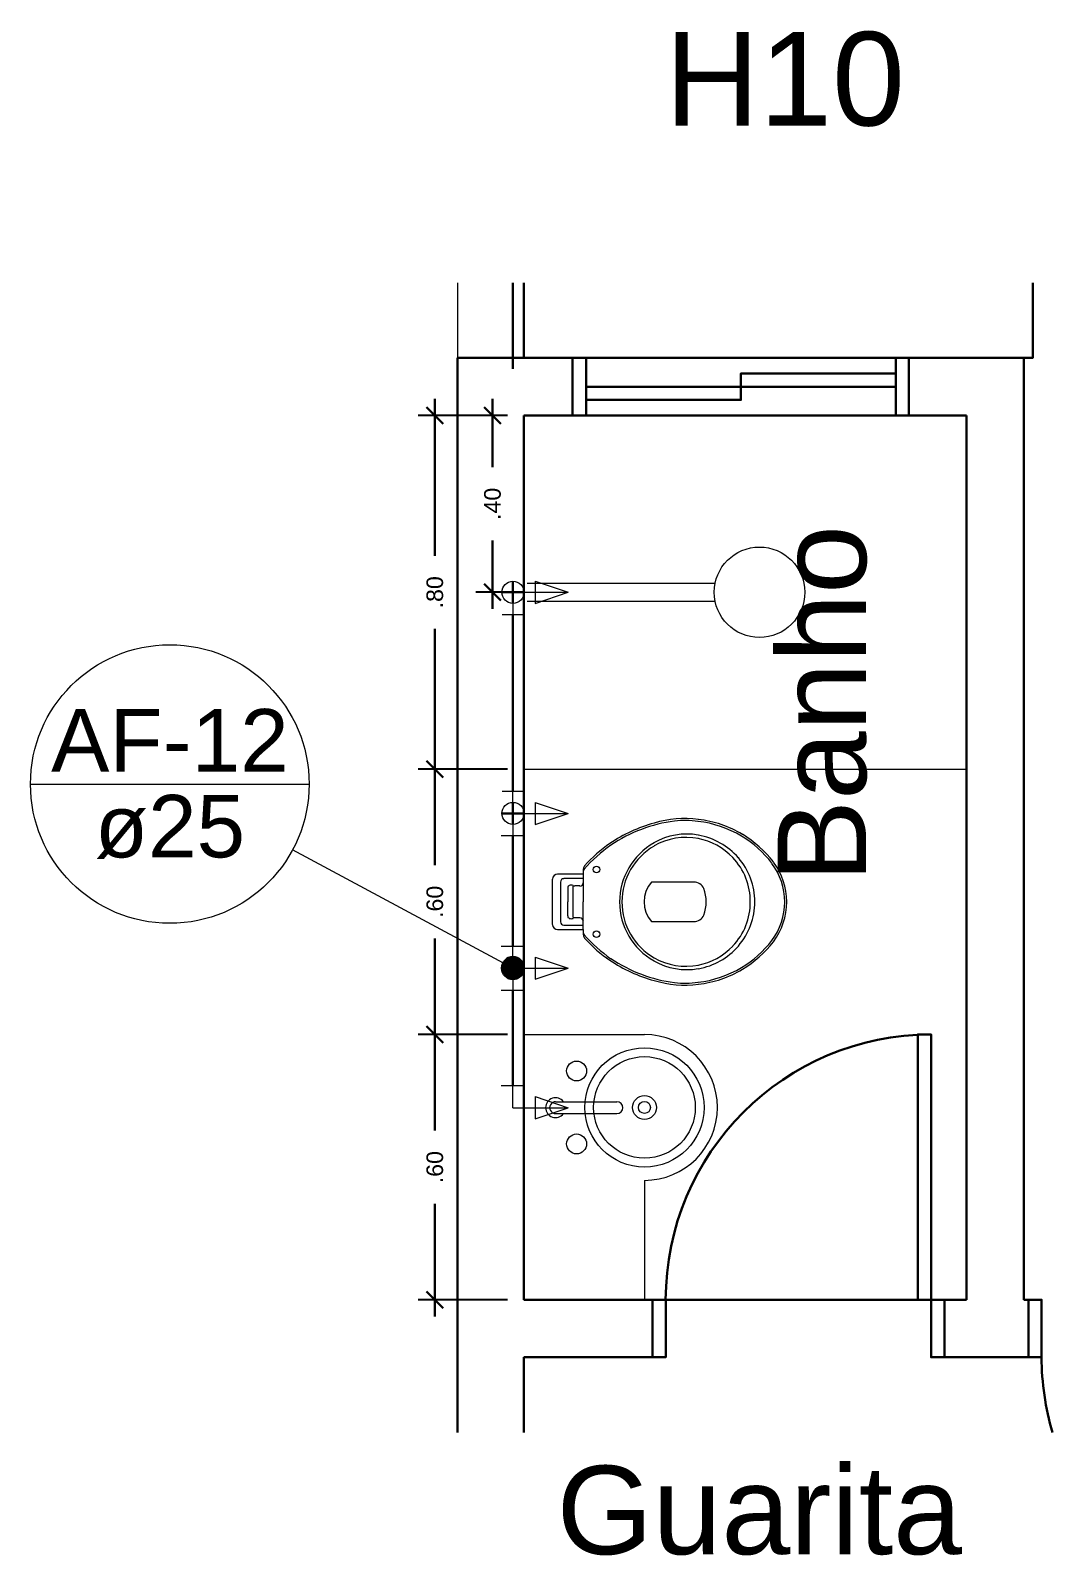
# Model space of a CAD drawing. Header units: inches. Extents: x -21 to 129, y -108 to 34.
# Drawn here: x -21.03 to -18.719, y -45.005 to -41.557 of the extents above; entities that cross this region are included whole.
import ezdxf

# ---------------------------------------------------------------- set-up
doc = ezdxf.new("R2010")
doc.units = ezdxf.units.IN
doc.header["$MEASUREMENT"] = 0
doc.linetypes.add('Dashed', pattern=[0.75, 0.5, -0.25])
for name, color, linetype, lineweight in [('AF-Colunas', 8, 'Continuous', 30), ('AF-Conexões detalhe', 8, 'Continuous', 20), ('AF-Indicação coluna', 5, 'Continuous', 20), ('AF-Textos coluna', 7, 'Continuous', 20), ('AF-Tubos detalhe', 170, 'Continuous', 30), ('DI-Detalhes', 6, 'Dashed', 30), ('xcota', 1, 'Continuous', 30), ('xEIXO', 3, 'Continuous', 30), ('XJANELAS E PORTAS', 4, 'Continuous', 30), ('xMOVEIS', 253, 'Continuous', 20), ('xMURO', 4, 'Continuous', 20), ('XPAREDE', 7, 'Continuous', 30), ('xPISO', 4, 'Continuous', 30), ('xTEXTO', 7, 'Continuous', 20)]:
    doc.layers.add(name, color=color, linetype=linetype, lineweight=lineweight)
doc.styles.add('Arial', font='arial.ttf')
doc.dimstyles.new('cota-25', dxfattribs={"dimtxt": 0.0375, "dimasz": 0.0375, "dimexe": 0.0375, "dimexo": 0.0375, "dimgap": 0.05, "dimtad": 0, "dimzin": 4, "dimdsep": 46, "dimtxsty": 'Arial', "dimblk": 'OBLIQUE', "dimcen": 0.0375, "dimdle": 0.0375, "dimclrd": 256, "dimclrt": 4, "dimadec": 0, "dimazin": 1, "dimtfac": 1, "dimtix": 1, "dimtofl": 0, "dimtmove": 0, "dimatfit": 3, "dimfxl": 0, "dimtolj": 1, "dimtzin": 0, "dimlwd": -1, "dimarcsym": 0})

# ---------------------------------------------------------------- blocks, each defined once
blk = doc.blocks.new('_Oblique')
at = {"color": 0, "linetype": 'ByBlock', "lineweight": -2}
blk.add_line((-0.5, -0.5), (0.5, 0.5), dxfattribs=at)
blk = doc.blocks.new('*D60')
at = {"layer": 'Defpoints', "color": 0, "transparency": 16777216}
for p in [(-19.9145, -42.4271), (-19.9855, -42.8271), (-19.9145, -42.8271)]:
    blk.add_point(p, dxfattribs=at)
at = {"layer": 'xcota', "transparency": 16777216}
for p, q in [((-19.9855, -42.3896), (-19.9855, -42.5443)), ((-19.9855, -42.8646), (-19.9855, -42.7099))]:
    blk.add_line(p, q, dxfattribs=at)
at = {"layer": 'xcota', "color": 0, "lineweight": -2, "transparency": 16777216}
for p, q in [((-19.952, -42.4271), (-20.023, -42.4271)), ((-19.952, -42.8271), (-20.023, -42.8271))]:
    blk.add_line(p, q, dxfattribs=at)
at = {"layer": 'xcota', "transparency": 16777216, "xscale": 0.0375, "yscale": 0.0375, "zscale": 0.0375}
for p, rotation in [((-19.9855, -42.4271), 90), ((-19.9855, -42.8271), 270)]:
    blk.add_blockref('_Oblique', p, dxfattribs=dict(at, rotation=rotation))
at = {"layer": 'xcota', "color": 4, "transparency": 16777216, "insert": (-19.9855, -42.6271), "char_height": 0.0375, "attachment_point": 5, "rotation": 90, "style": 'Arial'}
blk.add_mtext('\\A1;.40', dxfattribs=at)
blk = doc.blocks.new('*D61')
at = {"layer": 'Defpoints', "color": 0, "transparency": 16777216}
for p in [(-19.9145, -42.4271), (-20.1159, -43.2271), (-19.9145, -43.2271)]:
    blk.add_point(p, dxfattribs=at)
at = {"layer": 'xcota', "transparency": 16777216}
for p, q in [((-20.1159, -42.3896), (-20.1159, -42.7443)), ((-20.1159, -43.2646), (-20.1159, -42.9099))]:
    blk.add_line(p, q, dxfattribs=at)
at = {"layer": 'xcota', "color": 0, "lineweight": -2, "transparency": 16777216}
for p, q in [((-19.952, -42.4271), (-20.1534, -42.4271)), ((-19.952, -43.2271), (-20.1534, -43.2271))]:
    blk.add_line(p, q, dxfattribs=at)
at = {"layer": 'xcota', "transparency": 16777216, "xscale": 0.0375, "yscale": 0.0375, "zscale": 0.0375}
for p, rotation in [((-20.1159, -42.4271), 90), ((-20.1159, -43.2271), 270)]:
    blk.add_blockref('_Oblique', p, dxfattribs=dict(at, rotation=rotation))
at = {"layer": 'xcota', "color": 4, "transparency": 16777216, "insert": (-20.1159, -42.8271), "char_height": 0.0375, "attachment_point": 5, "rotation": 90, "style": 'Arial'}
blk.add_mtext('\\A1;.80', dxfattribs=at)
blk = doc.blocks.new('*D62')
at = {"layer": 'Defpoints', "color": 0, "transparency": 16777216}
for p in [(-20.1159, -43.8271), (-19.9145, -43.8271), (-19.9145, -44.4271)]:
    blk.add_point(p, dxfattribs=at)
at = {"layer": 'xcota', "transparency": 16777216}
for p, q in [((-20.1159, -43.7896), (-20.1159, -44.0443)), ((-20.1159, -44.4646), (-20.1159, -44.2099))]:
    blk.add_line(p, q, dxfattribs=at)
at = {"layer": 'xcota', "color": 0, "lineweight": -2, "transparency": 16777216}
for p, q in [((-19.952, -43.8271), (-20.1534, -43.8271)), ((-19.952, -44.4271), (-20.1534, -44.4271))]:
    blk.add_line(p, q, dxfattribs=at)
at = {"layer": 'xcota', "transparency": 16777216, "xscale": 0.0375, "yscale": 0.0375, "zscale": 0.0375}
for p, rotation in [((-20.1159, -43.8271), 90), ((-20.1159, -44.4271), 270)]:
    blk.add_blockref('_Oblique', p, dxfattribs=dict(at, rotation=rotation))
at = {"layer": 'xcota', "color": 4, "transparency": 16777216, "insert": (-20.1159, -44.1271), "char_height": 0.0375, "attachment_point": 5, "rotation": 90, "style": 'Arial'}
blk.add_mtext('\\A1;.60', dxfattribs=at)
blk = doc.blocks.new('*D63')
at = {"layer": 'Defpoints', "color": 0, "transparency": 16777216}
for p in [(-20.1159, -43.2271), (-19.9145, -43.2271), (-19.9145, -43.8271)]:
    blk.add_point(p, dxfattribs=at)
at = {"layer": 'xcota', "transparency": 16777216}
for p, q in [((-20.1159, -43.1896), (-20.1159, -43.4443)), ((-20.1159, -43.8646), (-20.1159, -43.6099))]:
    blk.add_line(p, q, dxfattribs=at)
at = {"layer": 'xcota', "color": 0, "lineweight": -2, "transparency": 16777216}
for p, q in [((-19.952, -43.2271), (-20.1534, -43.2271)), ((-19.952, -43.8271), (-20.1534, -43.8271))]:
    blk.add_line(p, q, dxfattribs=at)
at = {"layer": 'xcota', "transparency": 16777216, "xscale": 0.0375, "yscale": 0.0375, "zscale": 0.0375}
for p, rotation in [((-20.1159, -43.2271), 90), ((-20.1159, -43.8271), 270)]:
    blk.add_blockref('_Oblique', p, dxfattribs=dict(at, rotation=rotation))
at = {"layer": 'xcota', "color": 4, "transparency": 16777216, "insert": (-20.1159, -43.5271), "char_height": 0.0375, "attachment_point": 5, "rotation": 90, "style": 'Arial'}
blk.add_mtext('\\A1;.60', dxfattribs=at)

msp = doc.modelspace()

# ---------------------------------------------------------------- linework, layer by layer
at = {"layer": 'AF-Colunas', "linetype": 'Continuous', "const_width": 0.025}
msp.add_lwpolyline([(-19.927, -43.6771, 1), (-19.952, -43.6771, 1)], format="xyb", close=True, dxfattribs=at)
at = {"layer": 'AF-Colunas', "linetype": 'Continuous'}
msp.add_circle((-19.9395, -43.6771), 0.025, dxfattribs=at)
at = {"layer": 'AF-Conexões detalhe', "linetype": 'Continuous'}
for p, q in [((-19.9395, -42.8271), (-19.9395, -42.8771)), ((-19.9395, -42.8271), (-19.8145, -42.8271)), ((-19.8895, -42.8021), (-19.8895, -42.8521)), ((-19.8895, -42.8021), (-19.8145, -42.8271)), ((-19.8895, -42.8521), (-19.8145, -42.8271)), ((-19.9639, -42.8771), (-19.9139, -42.8771)), ((-19.9639, -43.2771), (-19.9139, -43.2771)), ((-19.9395, -43.3271), (-19.9395, -43.2771)), ((-19.8895, -43.3021), (-19.8895, -43.3521)), ((-19.8895, -43.3021), (-19.8145, -43.3271)), ((-19.9395, -43.3271), (-19.9395, -43.3771)), ((-19.9395, -43.3271), (-19.8145, -43.3271)), ((-19.8895, -43.3521), (-19.8145, -43.3271)), ((-19.9657, -43.3771), (-19.9157, -43.3771)), ((-19.9657, -43.6271), (-19.9157, -43.6271)), ((-19.9395, -43.6771), (-19.9395, -43.6271)), ((-19.8895, -43.6521), (-19.8895, -43.7021)), ((-19.8895, -43.6521), (-19.8145, -43.6771)), ((-19.9395, -43.6771), (-19.9395, -43.7271)), ((-19.9395, -43.6771), (-19.8145, -43.6771)), ((-19.8895, -43.7021), (-19.8145, -43.6771)), ((-19.9658, -43.7271), (-19.9158, -43.7271)), ((-19.9658, -43.9426), (-19.9158, -43.9426)), ((-19.9395, -43.9926), (-19.9395, -43.9426)), ((-19.8895, -43.9676), (-19.8895, -44.0176)), ((-19.8895, -43.9676), (-19.8145, -43.9926)), ((-19.9395, -43.9926), (-19.8145, -43.9926)), ((-19.8895, -44.0176), (-19.8145, -43.9926))]:
    msp.add_line(p, q, dxfattribs=at)
for centre in [(-19.9395, -42.8271), (-19.9395, -42.8271), (-19.9395, -42.8271), (-19.9395, -43.3271), (-19.9395, -43.3271), (-19.9395, -43.6771), (-19.9395, -43.6771), (-19.9395, -43.6771)]:
    msp.add_circle(centre, 0.025, dxfattribs=at)
at = {"layer": 'AF-Indicação coluna'}
for p, q in [((-21.0302, -43.2607), (-20.4002, -43.2607)), ((-19.9395, -43.6771), (-20.4376, -43.4097))]:
    msp.add_line(p, q, dxfattribs=at)
msp.add_circle((-20.7152, -43.2607), 0.315, dxfattribs=at)
at = {"layer": 'AF-Tubos detalhe'}
for p, q in [((-19.9395, -43.2771), (-19.9395, -42.8771)), ((-19.9395, -43.6271), (-19.9395, -43.3771)), ((-19.9395, -43.7271), (-19.9395, -43.9426))]:
    msp.add_line(p, q, dxfattribs=at)
at = {"layer": 'xEIXO'}
for p, q in [((-19.9645, -42.8271), (-19.9145, -42.8271)), ((-19.9395, -42.8521), (-19.9395, -42.8021)), ((-19.9395, -43.3521), (-19.9395, -43.3021)), ((-19.9645, -43.3271), (-19.9145, -43.3271)), ((-19.9395, -43.7021), (-19.9395, -43.6521)), ((-19.9645, -43.6771), (-19.9145, -43.6771))]:
    msp.add_line(p, q, dxfattribs=at)
at = {"layer": 'XJANELAS E PORTAS'}
for p, q in [((-19.074, -42.2971), (-19.774, -42.2971)), ((-19.074, -42.4271), (-19.774, -42.4271))]:
    msp.add_line(p, q, dxfattribs=at)
for points in [[(-19.8045, -42.2971), (-19.774, -42.2971), (-19.774, -42.4271), (-19.8045, -42.4271)], [(-19.044, -42.4271), (-19.074, -42.4271), (-19.074, -42.2971), (-19.044, -42.2971)], [(-19.624, -44.4271), (-19.594, -44.4271), (-19.594, -44.5571), (-19.624, -44.5571)], [(-18.964, -44.5571), (-18.994, -44.5571), (-18.994, -44.4271), (-18.964, -44.4271)], [(-18.774, -44.5571), (-18.744, -44.5571), (-18.744, -44.4271), (-18.774, -44.4271)]]:
    msp.add_lwpolyline(points, dxfattribs=at)
for points in [[(-19.074, -42.3621), (-19.424, -42.3621), (-19.424, -42.3321), (-19.074, -42.3321), (-19.074, -42.3621), (-19.074, -42.3621)], [(-19.424, -42.3921), (-19.774, -42.3921), (-19.774, -42.3621), (-19.424, -42.3621), (-19.424, -42.3921), (-19.424, -42.3921)], [(-18.994, -44.4271), (-19.024, -44.4271), (-19.024, -43.8271), (-18.994, -43.8271), (-18.994, -44.4271), (-18.994, -44.4271)]]:
    msp.add_lwpolyline(points, close=True, dxfattribs=at)
for centre, start, end in [((-18.994, -44.4271), 90, 180), ((-18.144, -44.5571), 180, 196.4567)]:
    msp.add_arc(centre, 0.6001, start, end, dxfattribs=at)
at = {"layer": 'xMOVEIS'}
for p, q in [((-19.482, -42.8071), (-19.9075, -42.8071)), ((-19.9075, -42.8471), (-19.482, -42.8471)), ((-19.9145, -43.2271), (-18.914, -43.2271)), ((-19.7805, -43.4526), (-19.7805, -43.4581)), ((-19.8505, -43.4756), (-19.8505, -43.5271)), ((-19.7805, -43.4646), (-19.8385, -43.4646)), ((-19.832, -43.4821), (-19.832, -43.5271)), ((-19.7805, -43.4746), (-19.8245, -43.4746)), ((-19.7805, -43.4581), (-19.7805, -43.4646)), ((-19.7805, -43.4646), (-19.7805, -43.5271)), ((-19.5305, -43.4826), (-19.6265, -43.4826)), ((-19.8155, -43.4956), (-19.8155, -43.5271)), ((-19.804, -43.4916), (-19.804, -43.5271)), ((-19.7885, -43.4911), (-19.7995, -43.4911)), ((-19.8505, -43.5271), (-19.8505, -43.5786)), ((-19.832, -43.5271), (-19.832, -43.5721)), ((-19.8155, -43.5586), (-19.8155, -43.5271)), ((-19.804, -43.5271), (-19.804, -43.5626)), ((-19.7805, -43.5896), (-19.7805, -43.5271)), ((-19.8385, -43.5896), (-19.7805, -43.5896)), ((-19.8245, -43.5796), (-19.7805, -43.5796)), ((-19.7885, -43.5631), (-19.7995, -43.5631)), ((-19.7805, -43.5896), (-19.7805, -43.5966)), ((-19.6265, -43.5716), (-19.5305, -43.5716)), ((-19.7805, -43.5966), (-19.7805, -43.6016)), ((-19.9145, -43.8271), (-19.642, -43.8271)), ((-19.843, -43.9791), (-19.7045, -43.9791)), ((-19.843, -44.0061), (-19.7045, -44.0061)), ((-19.642, -44.1571), (-19.642, -44.4271))]:
    msp.add_line(p, q, dxfattribs=at)
for centre, radius in [((-19.382, -42.8271), 0.1023), ((-19.7505, -43.4541), 0.0075), ((-19.7505, -43.6001), 0.0075), ((-19.642, -43.9921), 0.1349), ((-19.7955, -43.9096), 0.0225), ((-19.642, -43.9921), 0.1149), ((-19.642, -43.9921), 0.027), ((-19.642, -43.9921), 0.0135), ((-19.7955, -44.0746), 0.0225)]:
    msp.add_circle(centre, radius, dxfattribs=at)
for centre, radius, start, end in [((-19.532, -43.6726), 0.3353, 105.252, 124.152), ((-19.532, -43.6726), 0.3308, 97.2935, 124.15), ((-19.55, -43.5821), 0.2433, 82.9547, 106.762), ((-19.55, -43.5821), 0.2388, 82.9494, 95.7593), ((-19.5485, -43.5871), 0.2435, 58.9326, 83.5222), ((-19.5485, -43.5871), 0.248, 58.9269, 83.517), ((-19.547, -43.5196), 0.1458, 79.5544, 120.298), ((-19.548, -43.5266), 0.1452, 78.9336, 119.805), ((-19.5475, -43.5251), 0.1437, 43.0736, 79.1921), ((-19.5475, -43.5306), 0.1566, 41.2224, 79.972), ((-19.561, -43.6026), 0.2636, 38.1702, 58.3139), ((-19.561, -43.6026), 0.2681, 38.1603, 58.3191), ((-19.539, -43.6596), 0.316, 124.464, 139.245), ((-19.539, -43.6596), 0.3205, 124.462, 138.052), ((-19.544, -43.5281), 0.1544, 119.656, 179.751), ((-19.5475, -43.5271), 0.1456, 119.911, 180.112), ((-19.771, -43.4591), 0.00945, 141.348, 173.012), ((-19.77, -43.4526), 0.0102, 134.756, 181.691), ((-19.545, -43.5256), 0.1422, 359.336, 43.7716), ((-19.546, -43.5271), 0.1533, 359.945, 40.6637), ((-19.4695, -43.5271), 0.1445, 359.872, 36.98), ((-19.4695, -43.5271), 0.149, 359.872, 36.9981), ((-19.8385, -43.4766), 0.0118, 88.701, 176.32), ((-19.8245, -43.4821), 0.00729, 88.275, 181.725), ((-19.7885, -43.4831), 0.00832, 272.015, 355.282), ((-19.5745, -43.5271), 0.0683, 139.312, 220.688), ((-19.53, -43.5066), 0.0241, 23.5104, 90.8905), ((-19.809, -43.4956), 0.00666, 143.898, 182.043), ((-19.81, -43.4956), 0.00592, 112.598, 136.064), ((-19.808, -43.5026), 0.0131, 70.3418, 109.388), ((-19.7985, -43.4791), 0.0119, 245.98, 265.948), ((-19.587, -43.5271), 0.0846, 339.222, 20.7777), ((-19.544, -43.5266), 0.1544, 180.249, 240.344), ((-19.5475, -43.5276), 0.1456, 179.888, 240.089), ((-19.545, -43.5286), 0.1422, 316.228, 0.6636), ((-19.546, -43.5271), 0.1533, 319.336, 0.0547), ((-19.4695, -43.5276), 0.1445, 323.02, 0.1282), ((-19.4695, -43.5276), 0.149, 323.002, 0.1282), ((-19.8385, -43.5781), 0.0118, 183.68, 271.299), ((-19.8245, -43.5726), 0.00729, 178.275, 271.725), ((-19.809, -43.5591), 0.00666, 177.957, 216.102), ((-19.81, -43.5586), 0.00592, 223.936, 247.402), ((-19.808, -43.5521), 0.0131, 250.612, 289.658), ((-19.7985, -43.5751), 0.0119, 94.0521, 114.02), ((-19.7885, -43.5716), 0.00832, 4.718, 87.9851), ((-19.53, -43.5476), 0.0241, 269.109, 336.49), ((-19.771, -43.5956), 0.00945, 186.988, 218.652), ((-19.77, -43.6021), 0.0102, 178.309, 225.244), ((-19.539, -43.3951), 0.316, 220.755, 235.536), ((-19.539, -43.3951), 0.3205, 221.948, 235.538), ((-19.561, -43.4516), 0.2636, 301.686, 321.83), ((-19.561, -43.4516), 0.2681, 301.681, 321.84), ((-19.532, -43.3816), 0.3353, 235.848, 254.748), ((-19.532, -43.3816), 0.3308, 235.85, 262.706), ((-19.548, -43.5276), 0.1452, 240.195, 281.066), ((-19.5475, -43.5291), 0.1437, 280.808, 316.926), ((-19.5475, -43.5241), 0.1566, 280.028, 318.778), ((-19.547, -43.5346), 0.1458, 239.702, 280.446), ((-19.5485, -43.4671), 0.2435, 276.478, 301.067), ((-19.5485, -43.4671), 0.248, 276.483, 301.073), ((-19.55, -43.4721), 0.2433, 253.238, 277.045), ((-19.55, -43.4721), 0.2388, 264.241, 277.051), ((-19.642, -43.9921), 0.1649, 270, 90), ((-19.843, -43.9926), 0.0225, 36.8347, 323.095), ((-19.843, -43.9926), 0.0135, 89.9648, 269.965), ((-19.7045, -43.9926), 0.0135, 269.965, 89.9648)]:
    msp.add_arc(centre, radius, start, end, dxfattribs=at)
at = {"layer": 'xMURO'}
for p, q in [((-20.0645, -42.1271), (-20.0645, -42.2971)), ((-19.9145, -42.1271), (-19.9145, -42.2971))]:
    msp.add_line(p, q, dxfattribs=at)
at = {"layer": 'XPAREDE'}
for p, q in [((-20.0645, -44.7271), (-20.0645, -42.2971)), ((-19.8045, -42.2971), (-20.0645, -42.2971)), ((-19.8045, -42.2971), (-19.8045, -42.4271)), ((-18.784, -42.2971), (-19.044, -42.2971)), ((-19.044, -42.2971), (-19.044, -42.4271)), ((-18.784, -42.2971), (-18.784, -44.4271)), ((-19.9145, -44.4271), (-19.9145, -42.4271)), ((-19.8045, -42.4271), (-19.9145, -42.4271)), ((-18.914, -42.4271), (-19.044, -42.4271)), ((-18.914, -42.4271), (-18.914, -44.4271)), ((-19.9145, -44.4271), (-19.624, -44.4271)), ((-19.624, -44.4271), (-19.624, -44.5571)), ((-18.964, -44.4271), (-18.914, -44.4271)), ((-18.964, -44.4271), (-18.964, -44.5571)), ((-18.774, -44.4271), (-18.784, -44.4271)), ((-18.774, -44.5571), (-18.774, -44.4271)), ((-19.9145, -44.7271), (-19.9145, -44.5571)), ((-19.9145, -44.5571), (-19.624, -44.5571)), ((-18.964, -44.5571), (-18.774, -44.5571))]:
    msp.add_line(p, q, dxfattribs=at)
at = {"layer": 'xPISO'}
for p, q in [((-19.9395, -42.3221), (-19.9395, -42.1271)), ((-18.764, -42.1271), (-18.764, -42.2971)), ((-18.784, -42.2971), (-18.764, -42.2971)), ((-18.964, -44.4271), (-19.594, -44.4271))]:
    msp.add_line(p, q, dxfattribs=at)
msp.add_lwpolyline([(-18.764, -42.1271), (-18.764, -42.2971), (-19.9145, -42.2971), (-19.9145, -42.1271)], dxfattribs=at)

# ---------------------------------------------------------------- texts
at = {"layer": 'AF-Textos coluna', "char_height": 0.1412, "attachment_point": 8, "line_spacing_factor": 0.798, "style": 'Arial'}
for s, insert, width in [('AF-12', (-20.7149, -43.2324), 0.442367), ('ø25', (-20.7149, -43.4304), 0.351701)]:
    msp.add_mtext(s, dxfattribs=dict(at, insert=insert, width=width))
at = {"layer": 'DI-Detalhes', "insert": (-19.3245, -41.7746), "char_height": 0.2118, "width": 0.5869, "attachment_point": 8, "line_spacing_factor": 0.798, "style": 'Arial'}
msp.add_mtext('H10', dxfattribs=at)
at = {"layer": 'xTEXTO', "insert": (-19.138, -43.0791), "char_height": 0.20003, "width": 1.081341, "attachment_point": 8, "rotation": 90, "line_spacing_factor": 0.798, "style": 'Arial'}
msp.add_mtext('Banho', dxfattribs=at)
at = {"layer": 'xTEXTO', "insert": (-19.3825, -45.0053), "char_height": 0.20003, "width": 1.369211, "attachment_point": 8, "line_spacing_factor": 0.798, "style": 'Arial'}
msp.add_mtext('Guarita', dxfattribs=at)

# ---------------------------------------------------------------- dimensions: what is measured, and where the dimension line sits
at = {"layer": 'xcota'}
for base, p1, p2, picture, middle in [((-20.1159, -43.2271), (-19.9145, -42.4271), (-19.9145, -43.2271), '*D61', (-20.1159, -42.8271)), ((-19.9855, -42.8271), (-19.9145, -42.4271), (-19.9145, -42.8271), '*D60', (-19.9855, -42.6271)), ((-20.1159, -43.2271), (-19.9145, -43.8271), (-19.9145, -43.2271), '*D63', (-20.1159, -43.5271)), ((-20.1159, -43.8271), (-19.9145, -44.4271), (-19.9145, -43.8271), '*D62', (-20.1159, -44.1271))]:
    dim = msp.add_linear_dim(base=base, p1=p1, p2=p2, angle=90, dimstyle='cota-25', dxfattribs=at)
    dim.commit()
    dim.dimension.update_dxf_attribs({"geometry": picture, "text_midpoint": middle})

doc.saveas('drawing.dxf')
